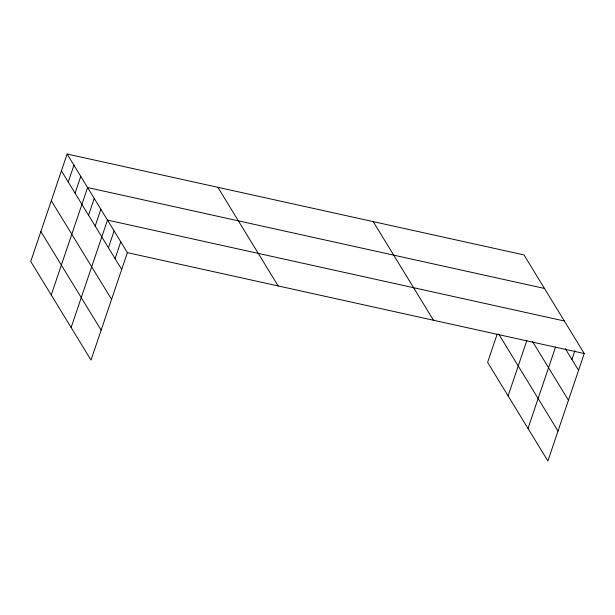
<?xml version="1.0" encoding="UTF-8"?>
<svg xmlns="http://www.w3.org/2000/svg" width="615" height="615" viewBox="0 0 615 615"><rect width="100%" height="100%" fill="white"/><g stroke="black" fill="none" stroke-linecap="round" stroke-linejoin="round"><path stroke-width="0.92" d="M67.112 154.019L30.75 261.46L91.02 360.082L127.382 252.65L67.112 154.019L523.98 254.918L584.25 353.54L547.888 460.981L487.618 362.35L497.128 334.26M68.257 182.009L73.946 165.197M75.084 193.187L80.773 176.374M51.237 294.992L87.607 187.552L544.475 288.45M88.545 215.212L94.233 198.407M95.179 226.059L100.868 209.254M71.132 327.534L107.494 220.101L564.362 320.999M108.432 247.753L114.121 230.948M115.067 258.608L120.755 241.795M508.105 395.883L526.824 340.602M528.001 428.432L555.606 346.868M571.935 359.498L574.925 350.658M127.382 252.65L584.25 353.54M565.3 348.651L578.561 370.345M532.452 341.363L568.437 400.257M498.719 334.045L558.005 431.069M373.213 221.623L433.483 320.246M217.879 187.321L278.149 285.944M61.423 170.832L121.693 269.455M51.306 200.736L111.569 299.359M40.874 231.548L101.137 330.17"/></g></svg>
